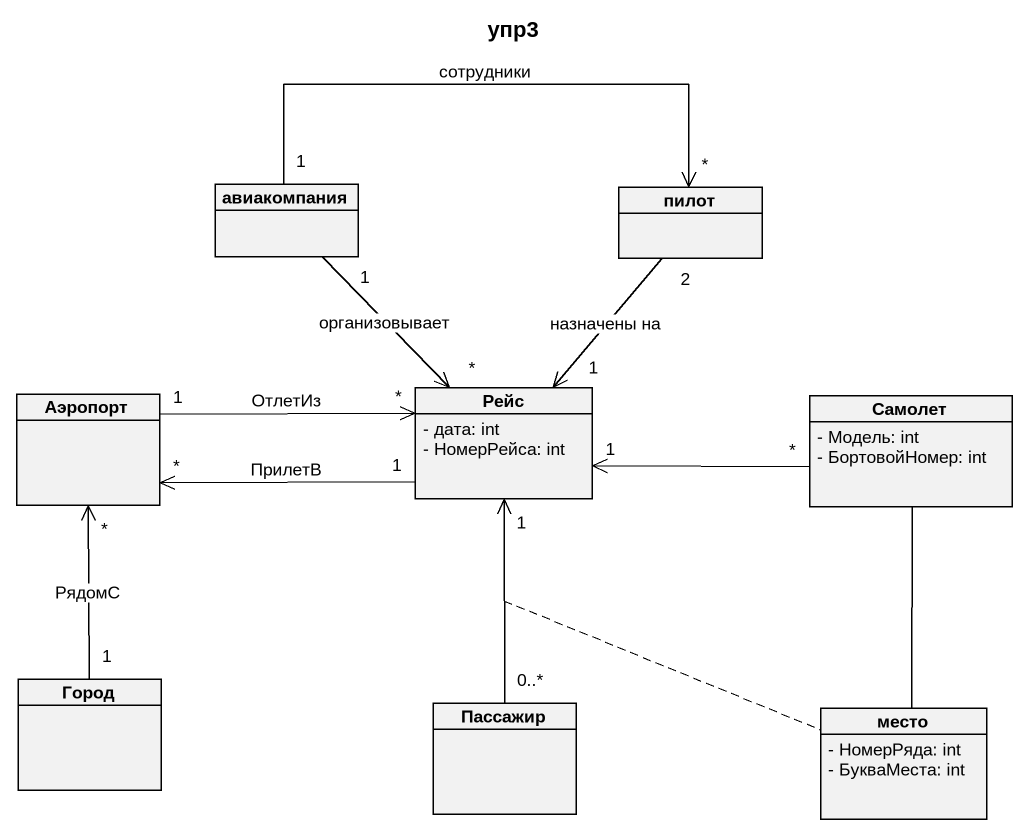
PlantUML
@startuml
title упр3
hide circle
hide empty members
skinparam classAttributeIconSize 0
class авиакомпания
class пилот
class Аэропорт
class Рейс {
  - дата: int
  - НомерРейса: int
}
class Самолет {
  - Модель: int
  - БортовойНомер: int
}
class Город
class Пассажир
class место {
  - НомерРяда: int
  - БукваМеста: int
}
авиакомпания "1" -right-> "*" пилот : сотрудники
авиакомпания "1" --> "*" Рейс : организовывает
пилот "2" --> "1" Рейс : назначены на
Аэропорт "1" -right-> "*" Рейс : ОтлетИз
Аэропорт "*" <-right- "1" Рейс : ПрилетВ
Аэропорт "*" <-- "1" Город : РядомС
Рейс "1" <-right- "*" Самолет
Рейс "1" <-- "0..*" Пассажир
(Рейс, Пассажир) .. место
Самолет -- место
@enduml
